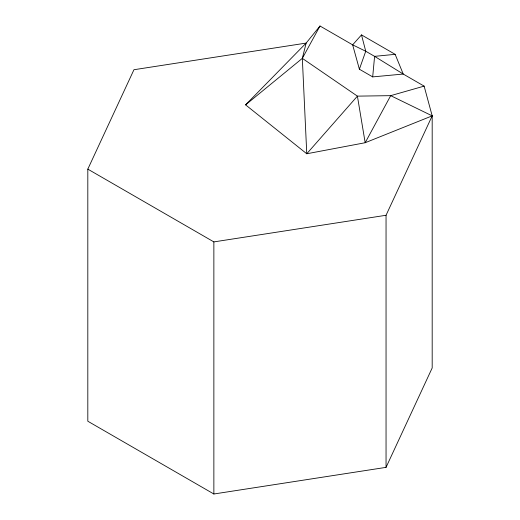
<?xml version="1.0" encoding="UTF-8"?>
<svg xmlns="http://www.w3.org/2000/svg" width="520" height="520" viewBox="0 0 520 520"><rect width="100%" height="100%" fill="white"/><g stroke="black" fill="none" stroke-linecap="round" stroke-linejoin="round"><path stroke-width="0.78" d="M372.684 76.895L374.595 56.355L365.742 51.246L352.644 44.85L320.002 26L306.137 43.089L245.589 104.858L306.767 153.77L365.176 142.727L432.185 115.862L424.125 86.119L403.228 74.055L374.595 56.355L395.154 54.334L403.228 74.055L372.684 76.895L359.385 69.212L352.644 44.85L361.498 34.898L395.154 54.334M424.125 86.119L390.696 95.654L365.176 142.727L357.409 96.135L306.767 153.77L302.328 58.357L306.137 43.089L133.952 69.725L87.815 169.136L87.815 421.226L213.863 494L386.048 467.363L432.185 367.952L432.185 115.862L390.696 95.654L357.409 96.135L302.328 58.357L245.589 104.858M359.385 69.212L365.742 51.246L361.498 34.898M386.048 467.363L386.048 215.267L432.185 115.862M302.328 58.357L320.002 26M87.815 169.136L213.863 241.904L386.048 215.267M213.863 241.904L213.863 494"/></g></svg>
